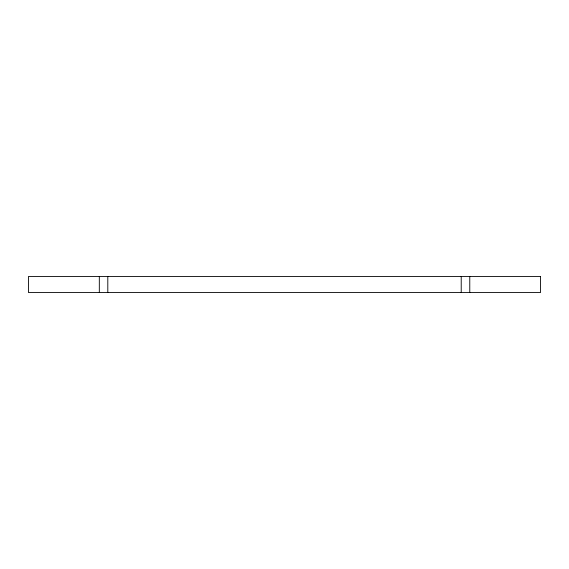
<?xml version="1.0" encoding="UTF-8"?>
<svg xmlns="http://www.w3.org/2000/svg" width="569" height="569" viewBox="0 0 569 569"><rect width="100%" height="100%" fill="white"/><g stroke="black" fill="none" stroke-linecap="round" stroke-linejoin="round"><path stroke-width="0.85" d="M469.774 276.498L469.774 292.502M461.217 276.498L461.217 292.502M107.804 276.498L107.804 292.502M99.319 276.498L99.319 292.502M540.55 276.498L28.45 276.498L28.45 292.502L540.55 292.502L540.55 276.498"/></g></svg>
